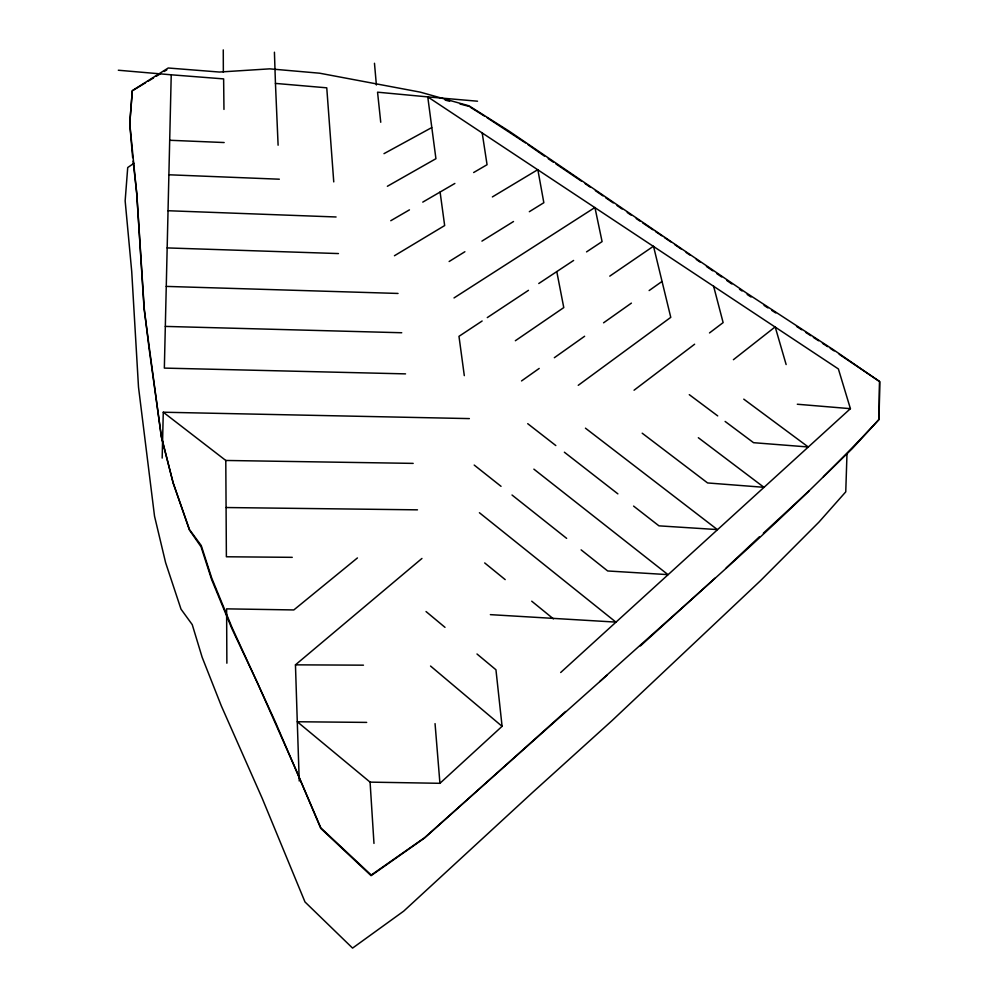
<?xml version="1.0" encoding="UTF-8"?>
<svg xmlns="http://www.w3.org/2000/svg" width="998" height="998" viewBox="0 0 998 998"><rect width="100%" height="100%" fill="white"/><g stroke="black" fill="none" stroke-linecap="round" stroke-linejoin="round"><path stroke-width="1.5" d="M405.537 373.876L164.346 368.1L171.232 74.8L118.338 70.234M162.175 458.094L163.273 412.224L469.372 418.599M846.99 453.89L845.755 491.852L818.946 522.104L760.601 580.587L611.974 720.668L532.732 792.3L403.691 911.149L352.568 948.1L304.989 901.955L262.137 798.175L221.344 705.948L202.145 657.27L192.24 624.623L181.012 609.167L165.618 562.672L154.528 516.178L138.497 387.099L131.724 271.568L125.149 200.847L127.719 167.539L133.994 163.26M823.425 476.732L852.18 448.701L879.088 419.36L879.662 381.486L839.206 354.29M808.941 491.028L763.345 533.231M599.786 681.522C694.433 595.981 792.212 513.122 879.038 419.472L879.6 381.635L834.365 350.373L746.167 292.813L509.155 131.187L469.01 105.825L420.22 92.128L319.634 73.203L269.722 68.85L219.398 72.043L168.213 68.001L132.322 90.643L129.752 123.503L136.751 194.024L144.111 309.131L161.339 436.937L173.165 482.932L189.408 529.963L201.072 546.804L211.601 579.464L231.923 628.715L257.197 682.308L295.682 769.171L320.745 828.365L371.081 875.658L424.512 838.046L565.592 711.487M726.145 567.999L759.478 536.712M421.942 558.456L295.458 664.843L297.279 721.754L370.083 782.133L439.931 783.305L502.081 726.319L495.944 669.77L476.994 653.989M560.689 672.502L850.408 408.669L838.382 368.948L427.768 96.893L377.556 92.19L380.737 122.255M715.117 578.067L640.392 645.943M606.871 675.284L424.612 837.684L371.244 875.046L320.845 827.903L275.261 721.754L232.072 627.642L211.763 578.191L201.222 545.519L189.458 529.526L173.153 482.995L161.377 436.513L148.964 347.479L144.199 308.008L136.776 193.55L133.108 161.09M357.434 557.932L293.824 609.94L226.608 608.855L226.87 663.208M733.405 359.704L775.184 326.882L786.137 364.557M634.054 390.218L694.633 344.21M709.503 332.933L723.126 322.604L713.558 286.027M578.241 385.315L670.768 317.352L653.503 246.207L609.766 276.134M521.53 380.937L539.194 368.437M554.339 357.708L584.628 336.251M603.565 322.816L631.397 303.118M649.137 290.555L661.811 281.598M515.355 340.73L563.77 307.596L556.784 271.593L573.613 260.453M528.466 290.331L487.286 317.601M538.77 283.519L556.784 271.593M482.134 321.007L458.98 336.338L464.307 375.635M586.55 251.883L602.081 241.603L594.933 207.484L454.015 297.94M449.137 261.513L464.881 251.733M481.934 241.117L513.508 221.519M529.327 211.701L543.835 202.706L537.835 169.635L492.376 196.93M145.583 82.759L132.31 90.806L129.74 123.665L132.647 157.634M148.24 81.15L153.542 77.931M156.199 76.322L160.179 73.902M164.159 71.482L166.816 69.872M394.447 255.738L444.659 225.56L440.093 192.053L454.863 183.457M390.767 220.72L409.442 209.867M422.765 202.12L440.093 192.053M473.651 172.529L487.061 164.707L482.159 132.672M387.374 186.277L435.926 158.694L427.768 96.893L477.531 101.21M383.993 153.655L431.697 127.607M295.458 664.843L363.459 665.167M292.252 557.333L226.384 556.772L225.785 460.465L163.273 412.224M366.678 722.402L297.279 721.754L299.238 781.035M226.084 507.533L417.476 509.841M225.785 460.465L413.172 463.384M165.319 326.408L401.732 332.746M166.242 286.401L398.027 293.449M167.14 247.916L338.447 253.567M168.013 210.728L336.077 216.978M279.34 179.203L168.874 174.775M169.685 140.269L224.163 142.539M490.367 614.643L615.878 622.103L479.414 512.735M171.232 74.8L223.627 78.892L223.964 109.418M797.315 404.24L850.408 408.669M274.425 52.22L275.448 83.408L326.758 87.824L333.756 181.898M445.183 100.099L449.624 101.272M460.003 103.992L468.898 106.337M470.195 107.148L484.454 116.067M487.049 117.689L525.509 142.914M747.165 294.472L751.057 296.992M764.056 305.4L767.961 307.92M771.853 310.44L775.758 312.96M796.541 326.408L801.731 329.789M805.623 332.322L810.8 335.702M813.395 337.386L818.585 340.767M822.477 343.3L827.666 346.668M830.261 348.364L834.141 350.897M627.243 212.512L631.098 215.106M636.237 218.562L640.092 221.157M642.662 222.878L652.942 229.79M655.511 231.524L661.924 235.84M664.493 237.574L670.881 241.928M548.239 158.719L553.341 162.163M555.886 163.884L581.36 181.1M585.177 183.682L590.267 187.15M595.369 190.655L603.017 195.895M605.561 197.654L613.209 202.906M617.038 205.526L622.128 209.031M674.698 244.56L681.048 248.939M686.125 252.444L689.942 255.076M696.292 259.455L700.109 262.087M706.459 266.466L712.822 270.845M716.626 273.477L721.716 276.982M726.794 280.488L731.883 283.993M739.506 289.258L742.05 291.004M528.029 144.673L544.446 156.1M743.772 399.15L808.28 446.992L753.552 442.688L725.122 421.443M689.281 394.659L717.712 415.904M698.338 437.723L763.957 487.311L707.582 482.945L642.188 433.194M585.439 428.167L717.35 529.576L658.954 525.846L633.58 506.086M527.717 423.676L555.824 445.557M564.381 452.219L617.874 493.86M533.88 469.147L667.986 574.636L607.682 570.968L581.123 549.861M474.2 465.068L501.033 486.325M512.024 495.02L566.639 538.359M484.691 562.934L505.188 579.613M531.722 601.195L553.428 618.86M426.034 611.549L444.996 627.343M430.537 666.04L502.081 726.319M374.475 63.273L376.383 84.992M435.053 723.625L439.931 783.305M370.083 782.133L373.976 843.41M278.105 145.209L275.448 83.408M223.265 49.9L223.352 72.243"/></g></svg>
